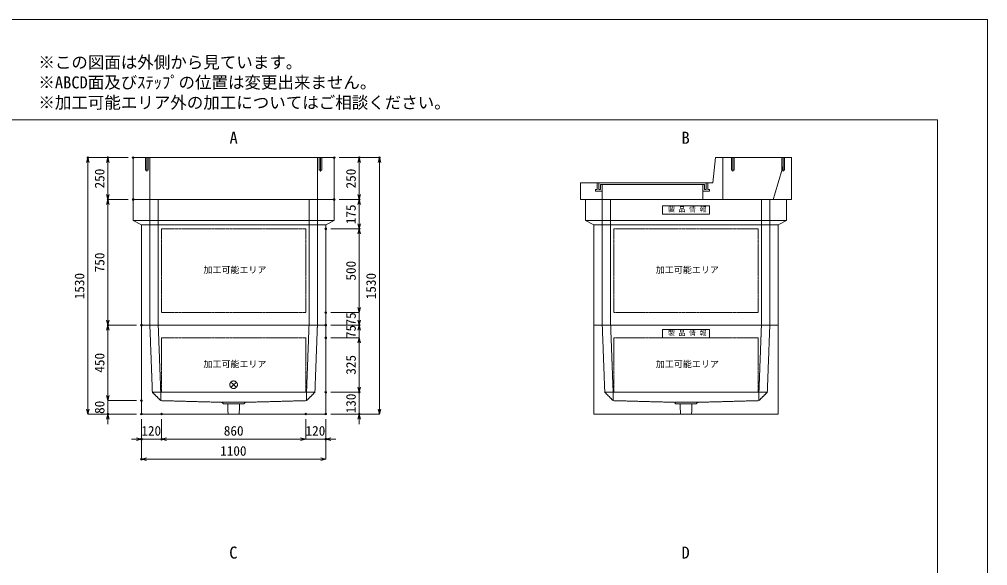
# Model space of a CAD drawing. Units: millimetres, scale not verified. Extents: x -4455 to 4455, y -3150 to 3150.
# Drawn here: x -1324 to 4455, y -109 to 3150 of the extents above; entities that cross this region are included whole.
import ezdxf
from ezdxf.enums import TextEntityAlignment as Align

# ---------------------------------------------------------------- set-up
doc = ezdxf.new("R2010")
doc.units = ezdxf.units.MM
doc.header["$LTSCALE"] = 20
doc.header["$PDMODE"] = 32
doc.header["$PDSIZE"] = 10
doc.linetypes.add('LONG_DASHED1', pattern=[7, 6, -1])
doc.linetypes.add('LONG_DOUBLE_CHAIN', pattern=[21.8, 18, -1, 0.6, -0.6, 0.6, -1])
for name, color, linetype, lineweight in [('0-0_D-TTL', 7, 'Continuous', 9), ('0-1_Defpoints', 7, 'Continuous', 9), ('0-3_D-TTL-TXT', 7, 'Continuous', 9), ('0-5_D-STR-DIM', 3, 'Continuous', 9), ('0-6_0', 7, 'Continuous', 9), ('0-7_D-STR', 7, 'LONG_DASHED1', 9), ('0-9_D-STR-STR4', 134, 'LONG_DASHED1', 9), ('0-A_D-STR-STR2', 1, 'LONG_DASHED1', 9), ('0-B_D-STR-STR1', 7, 'LONG_DASHED1', 9), ('0-C_D-STR-STR5', 1, 'LONG_DOUBLE_CHAIN', 9)]:
    doc.layers.add(name, color=color, linetype=linetype, lineweight=lineweight)
doc.layers.add('0-4_D-STR-TXT', color=7, linetype='Continuous')
doc.styles.add('ＭＳ ゴシック', font='')
doc.styles.get('ＭＳ ゴシック').set_extended_font_data('MS Gothic')

# ---------------------------------------------------------------- blocks, each defined once
blk = doc.blocks.new('A$C4DE05FD1')
at = {"layer": '0-0_D-TTL', "color": 134}
for p, q in [((4000, 76000), (114800, 76000)), ((114800, 76000), (114800, 4000))]:
    blk.add_line(p, q, dxfattribs=at)
at = {"layer": '0-1_Defpoints', "color": 134}
for p, q in [((0, 84000), (118800, 84000)), ((118800, 84000), (118800, 0))]:
    blk.add_line(p, q, dxfattribs=at)
at = {"layer": '0-3_D-TTL-TXT', "style": 'ＭＳ ゴシック'}
for s, p in [('※この図面は外側から見ています。', (43260.9, 79815.7)), ('※ABCD面及びｽﾃｯﾌﾟの位置は変更出来ません。', (43260.9, 78215.7)), ('※加工可能エリア外の加工についてはご相談ください。', (43260.9, 76615.7))]:
    blk.add_text(s, height=962.2, dxfattribs=at).set_placement(p, align=Align.BOTTOM_LEFT)
blk = doc.blocks.new('_Open30')
at = {"layer": '0-6_0'}
blk.add_line((0, 0), (-20, 0), dxfattribs=at)
blk.add_lwpolyline([(-20, 5.36), (0, 0), (-20, -5.36)], dxfattribs=at)
blk = doc.blocks.new('A$C31CA379A')
at = {"layer": '0-4_D-STR-TXT', "style": 'ＭＳ ゴシック'}
for s, p in [('A', (-326.2, -2190.5)), ('B', (35638.7, -2190.5)), ('C', (-351.4, -35190.9)), ('D', (35638.7, -35190.5))]:
    blk.add_text(s, height=962.2, dxfattribs=at).set_placement(p, align=Align.BOTTOM_LEFT)
blk = doc.blocks.new('A$C737D46CD')
at = {"layer": '0-B_D-STR-STR1', "linetype": 'Continuous'}
blk.add_lwpolyline([(-2820, 0), (2820, 0), (2820, -1000), (-2820, -1000)], close=True, dxfattribs=at)
at = {"layer": '0-B_D-STR-STR1', "style": 'ＭＳ ゴシック'}
blk.add_text('製 品 情 報', height=577.3, dxfattribs=at).set_placement((-2149.7, -882.5), align=Align.BOTTOM_LEFT)
blk = doc.blocks.new('A$C6AF43266')
at = {"layer": '0-7_D-STR', "linetype": 'Continuous'}
for p, q in [((12000, 15000), (-12000, 15000)), ((-12000, 12500), (-12000, 15000)), ((12000, 12500), (12000, 15000)), ((-12000, 12500), (-11000, 12000)), ((-12000, 12500), (12000, 12500)), ((-11000, 0), (-11000, 12000)), ((11000, 12000), (-11000, 12000)), ((12000, 12500), (11000, 12000)), ((11000, 0), (11000, 12000)), ((11000, 0), (-11000, 0))]:
    blk.add_line(p, q, dxfattribs=at)
at = {"layer": '0-7_D-STR'}
for p, q in [((-10000, 15000), (-10000, 0)), ((-9000, 15000), (-9000, 0)), ((9000, 15000), (9000, 0)), ((10000, 15000), (10000, 0))]:
    blk.add_line(p, q, dxfattribs=at)
at = {"layer": '0-C_D-STR-STR5'}
for p, q in [((8600, 11500), (8600, 1500)), ((8600, 1500), (-8600, 1500))]:
    blk.add_line(p, q, dxfattribs=at)
blk.add_lwpolyline([(8600, 11500), (-8600, 11500), (-8600, 1500)], dxfattribs=at)
at = {"layer": '0-B_D-STR-STR1'}
blk.add_blockref('A$C737D46CD', (0, 14250), dxfattribs=at)
blk = doc.blocks.new('A$C01CF2EB6')
at = {"layer": '0-7_D-STR', "linetype": 'Continuous'}
for p, q in [((12000, 15000), (-12000, 15000)), ((-12000, 12500), (-12000, 15000)), ((12000, 12500), (12000, 15000)), ((-12000, 12500), (-11000, 12000)), ((-12000, 12500), (12000, 12500)), ((-11000, 0), (-11000, 12000)), ((11000, 12000), (-11000, 12000)), ((12000, 12500), (11000, 12000)), ((11000, 0), (11000, 12000)), ((11000, 0), (-11000, 0))]:
    blk.add_line(p, q, dxfattribs=at)
at = {"layer": '0-7_D-STR'}
for p, q in [((-10000, 15000), (-10000, 0)), ((-9000, 15000), (-9000, 0)), ((9000, 15000), (9000, 0)), ((10000, 15000), (10000, 0))]:
    blk.add_line(p, q, dxfattribs=at)
at = {"layer": '0-C_D-STR-STR5'}
for p, q in [((8600, 11500), (8600, 1500)), ((8600, 1500), (-8600, 1500))]:
    blk.add_line(p, q, dxfattribs=at)
blk.add_lwpolyline([(8600, 11500), (-8600, 11500), (-8600, 1500)], dxfattribs=at)
blk = doc.blocks.new('A$C19F174D8')
at = {"layer": '0-7_D-STR'}
for p, q in [((-10000, 0), (-9700, -8000)), ((-9000, 0), (-8700, -8000)), ((9000, 0), (8700, -8000)), ((10000, 0), (9700, -8000)), ((-8700, -9000), (-9700, -8000)), ((9700, -8000), (-9700, -8000)), ((-8700, -9000), (-8700, -8000)), ((8700, -9000), (9700, -8000)), ((8700, -9000), (8700, -8000)), ((-8700, -9000), (-1400, -9200)), ((1400, -9200), (-1400, -9200)), ((-1200, -9380), (-1400, -9200)), ((1200, -9380), (1400, -9200)), ((8700, -9000), (1400, -9200)), ((1200, -9380), (-1200, -9380)), ((-666, -10600), (-705, -9380)), ((666, -10600), (705, -9380))]:
    blk.add_line(p, q, dxfattribs=at)
at = {"layer": '0-7_D-STR', "linetype": 'Continuous'}
for p, q in [((11000, -10600), (11000, 0)), ((-11000, -10600), (11000, -10600))]:
    blk.add_line(p, q, dxfattribs=at)
blk.add_lwpolyline([(-11000, -10600), (-11000, 0), (11000, 0)], dxfattribs=at)
at = {"layer": '0-C_D-STR-STR5'}
for p, q in [((8600, -1500), (8600, -8000)), ((8600, -8000), (-8600, -8000))]:
    blk.add_line(p, q, dxfattribs=at)
blk.add_lwpolyline([(8600, -1500), (-8600, -1500), (-8600, -8000)], dxfattribs=at)
at = {"layer": '0-B_D-STR-STR1'}
blk.add_blockref('A$C737D46CD', (0, -500), dxfattribs=at)
blk = doc.blocks.new('A$C6F5C57E3')
at = {"layer": '0-7_D-STR'}
for p, q in [((-10000, 0), (-9700, -8000)), ((-9000, 0), (-8700, -8000)), ((9000, 0), (8700, -8000)), ((10000, 0), (9700, -8000)), ((-8700, -9000), (-9700, -8000)), ((9700, -8000), (-9700, -8000)), ((-8700, -9000), (-8700, -8000)), ((8700, -9000), (9700, -8000)), ((8700, -9000), (8700, -8000)), ((-8700, -9000), (-1400, -9200)), ((1400, -9200), (-1400, -9200)), ((-1200, -9380), (-1400, -9200)), ((1200, -9380), (1400, -9200)), ((8700, -9000), (1400, -9200)), ((1200, -9380), (-1200, -9380)), ((-666, -10600), (-705, -9380)), ((666, -10600), (705, -9380))]:
    blk.add_line(p, q, dxfattribs=at)
at = {"layer": '0-7_D-STR', "linetype": 'Continuous'}
for p, q in [((11000, -10600), (11000, 0)), ((-11000, -10600), (11000, -10600))]:
    blk.add_line(p, q, dxfattribs=at)
blk.add_lwpolyline([(-11000, -10600), (-11000, 0), (11000, 0)], dxfattribs=at)
at = {"layer": '0-C_D-STR-STR5'}
for p, q in [((-8600, -1500), (-8600, -8000)), ((8600, -1500), (-8600, -1500)), ((8600, -1500), (8600, -8000)), ((8600, -8000), (-8600, -8000))]:
    blk.add_line(p, q, dxfattribs=at)
blk = doc.blocks.new('A$C466D2232')
at = {"layer": '0-7_D-STR', "linetype": 'Continuous'}
for p, q in [((3200, 2000), (3500, 5000)), ((12600, 5000), (3500, 5000)), ((12600, 0), (12600, 5000)), ((-12600, 2000), (3200, 2000)), ((-12600, 0), (-12600, 2000)), ((-12600, 0), (12600, 0))]:
    blk.add_line(p, q, dxfattribs=at)
at = {"layer": '0-7_D-STR'}
for p, q in [((4400, 5000), (4400, 0)), ((11600, 4000), (11600, 5000)), ((11600, 4000), (10400, 0)), ((-10000, 0), (-10000, 1800)), ((2000, 1800), (2000, 0))]:
    blk.add_line(p, q, dxfattribs=at)
at = {"layer": '0-9_D-STR-STR4'}
for points in [[(-10600, 2000), (-10600, 1200), (-10800, 1200), (-10800, 1000), (-10000, 1000)], [(-10000, 1800), (-10200, 1800), (-10200, 1200), (-10400, 1200), (-10400, 2000)], [(-10000, 1800), (2000, 1800), (2200, 1800)], [(2600, 2000), (2600, 1200), (2800, 1200), (2800, 1000), (2000, 1000)], [(2200, 1800), (2200, 1200), (2400, 1200), (2400, 2000)]]:
    blk.add_lwpolyline(points, dxfattribs=at)
at = {"layer": '0-A_D-STR-STR2'}
for p, q in [((5595.6, 3340), (5595.6, 5000)), ((11600, 3340), (11600, 5000))]:
    blk.add_line(p, q, dxfattribs=at)
for points in [[(5755.6, 5000), (5755.6, 3500), (5435.6, 3500), (5435.6, 5000)], [(11760, 5000), (11760, 3500), (11440, 3500), (11440, 5000)]]:
    blk.add_lwpolyline(points, dxfattribs=at)
blk = doc.blocks.new('A$C40681761')
at = {"layer": '0-7_D-STR', "linetype": 'Continuous'}
for p, q in [((-12000, 5000), (12000, 5000)), ((-12000, 5000), (-12000, 0)), ((12000, 5000), (12000, 0)), ((-12000, 0), (12000, 0))]:
    blk.add_line(p, q, dxfattribs=at)
at = {"layer": '0-7_D-STR'}
for p, q in [((-10000, 5000), (-10000, 0)), ((10000, 5000), (10000, 0))]:
    blk.add_line(p, q, dxfattribs=at)
at = {"layer": '0-A_D-STR-STR2'}
for p, q in [((-10350, 3340), (-10350, 5000)), ((10350, 3340), (10350, 5000))]:
    blk.add_line(p, q, dxfattribs=at)
for points in [[(-10510, 5000), (-10510, 3500), (-10190, 3500), (-10190, 5000)], [(10510, 5000), (10510, 3500), (10190, 3500), (10190, 5000)]]:
    blk.add_lwpolyline(points, dxfattribs=at)
blk = doc.blocks.new('A$C1C640AAB')
at = {"layer": '0-C_D-STR-STR5'}
for p, q in [((-318.2, -318.2), (318.2, 318.2)), ((-318.2, 318.2), (318.2, -318.2))]:
    blk.add_line(p, q, dxfattribs=at)
blk.add_circle((0, 0), 450, dxfattribs=at)

msp = doc.modelspace()

# ---------------------------------------------------------------- linework, layer by layer
at = {"layer": '0-1_Defpoints'}
for p in [(-915, 2325), (-795, 2325), (-645, 2325), (555, 2325), (705, 2325), (825, 2325), (-795, 2075), (-645, 2075), (-645, 2075), (555, 2075), (555, 2075), (705, 2075), (505, 1900), (705, 1900), (505, 1400), (-795, 1325), (-595, 1325), (-595, 1325), (505, 1325), (505, 1325), (705, 1325), (505, 1250), (505, 925), (705, 925), (-595, 875), (-795, 795), (-595, 795), (-595, 795), (-475, 795), (385, 795), (505, 795), (505, 795), (505, 795), (705, 795), (-595, 645), (-475, 645), (505, 645), (-595, 525)]:
    msp.add_point(p, dxfattribs=at)
at = {"layer": '0-5_D-STR-DIM'}
for p, q in [((-675, 2325), (-915, 2325)), ((-675, 2325), (-795, 2325)), ((585, 2325), (705, 2325)), ((585, 2325), (825, 2325)), ((-915, 825), (-915, 2295)), ((-795, 2105), (-795, 2295)), ((705, 2105), (705, 2295)), ((825, 825), (825, 2295)), ((-675, 2075), (-795, 2075)), ((-675, 2075), (-795, 2075)), ((-795, 1355), (-795, 2045)), ((585, 2075), (705, 2075)), ((585, 2075), (705, 2075)), ((705, 1930), (705, 2045)), ((535, 1900), (705, 1900)), ((535, 1900), (705, 1900)), ((705, 1430), (705, 1870)), ((705, 1430), (705, 1460)), ((535, 1400), (705, 1400)), ((535, 1400), (705, 1400)), ((705, 1400), (705, 1325)), ((705, 1355), (705, 1385)), ((-625, 1325), (-795, 1325)), ((-625, 1325), (-795, 1325)), ((-795, 905), (-795, 1295)), ((535, 1325), (705, 1325)), ((535, 1325), (705, 1325)), ((705, 1250), (705, 1325)), ((705, 1295), (705, 1265)), ((535, 1250), (705, 1250)), ((535, 1250), (705, 1250)), ((705, 1220), (705, 1190)), ((705, 1220), (705, 955)), ((705, 955), (705, 985)), ((-795, 905), (-795, 935)), ((535, 925), (705, 925)), ((535, 925), (705, 925)), ((705, 925), (705, 795)), ((-625, 875), (-795, 875)), ((-625, 875), (-795, 875)), ((-795, 875), (-795, 795)), ((-625, 795), (-915, 795)), ((-625, 795), (-795, 795)), ((-795, 765), (-795, 735)), ((-595, 765), (-595, 525)), ((-595, 765), (-595, 645)), ((-475, 765), (-475, 645)), ((-475, 765), (-475, 645)), ((385, 765), (385, 645)), ((385, 765), (385, 645)), ((505, 765), (505, 645)), ((505, 765), (505, 525)), ((535, 795), (825, 795)), ((535, 795), (705, 795)), ((705, 765), (705, 735)), ((-625, 645), (-655, 645)), ((-475, 645), (-595, 645)), ((355, 645), (-445, 645)), ((-445, 645), (-415, 645)), ((355, 645), (325, 645)), ((385, 645), (505, 645)), ((535, 645), (565, 645)), ((475, 525), (-565, 525))]:
    msp.add_line(p, q, dxfattribs=at)

# ---------------------------------------------------------------- block references
at = {"layer": '0-0_D-TTL', "xscale": 0.075, "yscale": 0.075}
msp.add_blockref('A$C4DE05FD1', (-4455, -3150), dxfattribs=at)
at = {"layer": '0-4_D-STR-TXT', "xscale": 0.075, "yscale": 0.075}
msp.add_blockref('A$C31CA379A', (-45, 2550), dxfattribs=at)
at = {"layer": '0-5_D-STR-DIM', "xscale": 1.5, "yscale": 1.5}
for p, rotation in [((-915, 2325), 90), ((-795, 2325), 90), ((705, 2325), 90), ((825, 2325), 90), ((-795, 2075), 270), ((705, 2075), 270), ((-795, 2075), 90), ((705, 2075), 90), ((705, 1900), 270), ((705, 1900), 90), ((705, 1400), 270), ((705, 1400), 270), ((-795, 1325), 270), ((705, 1325), 270), ((-795, 1325), 90), ((705, 1325), 90), ((705, 1250), 90), ((705, 1250), 90), ((705, 925), 270), ((705, 925), 270), ((-795, 875), 270), ((-795, 875), 270), ((-915, 795), 270), ((825, 795), 270), ((-795, 795), 90), ((705, 795), 90), ((-475, 645), 180), ((-475, 645), 180), ((505, 645), 180), ((-595, 525), 180)]:
    msp.add_blockref('_Open30', p, dxfattribs=dict(at, rotation=rotation))
for p in [(-595, 645), (385, 645), (385, 645), (505, 525)]:
    msp.add_blockref('_Open30', p, dxfattribs=at)
at = {"layer": '0-7_D-STR', "xscale": 0.05, "yscale": 0.05}
for name, p in [('A$C40681761', (-45, 2075)), ('A$C466D2232', (2655, 2075)), ('A$C01CF2EB6', (-45, 1325)), ('A$C6AF43266', (2655, 1325)), ('A$C6F5C57E3', (-45, 1325)), ('A$C19F174D8', (2655, 1325))]:
    msp.add_blockref(name, p, dxfattribs=at)
at = {"layer": '0-C_D-STR-STR5', "xscale": 0.05, "yscale": 0.05}
msp.add_blockref('A$C1C640AAB', (-45, 970), dxfattribs=at)

# ---------------------------------------------------------------- texts
at = {"layer": '0-5_D-STR-DIM', "style": 'ＭＳ ゴシック'}
for s, p in [('250', (-798.89, 2141.19)), ('250', (701.11, 2141.19)), ('175', (701.11, 1927.48)), ('750', (-798.89, 1640.59)), ('500', (701.11, 1591.34)), ('1530', (-918.89, 1479.7)), ('1530', (821.11, 1479.7)), ('75', (701.11, 1323.37)), ('75', (701.11, 1248.37)), ('450', (-798.89, 1041.8)), ('325', (701.11, 1029.61)), ('80', (-798.9, 795.85)), ('130', (701.11, 799.2))]:
    msp.add_text(s, height=57.77, rotation=90, dxfattribs=at).set_placement(p, align=Align.BOTTOM_LEFT)
for s, p in [('120', (-595.8, 648.89)), ('860', (-103.66, 648.9)), ('120', (384.2, 648.89)), ('1100', (-125.3, 528.89))]:
    msp.add_text(s, height=57.77, dxfattribs=at).set_placement(p, align=Align.BOTTOM_LEFT)
at = {"layer": '0-C_D-STR-STR5', "style": 'ＭＳ ゴシック'}
for p in [(-225.47, 1624.72), (2474.53, 1624.72), (-225.47, 1062.22), (2474.53, 1062.22)]:
    msp.add_text('加工可能エリア', height=38.42, dxfattribs=at).set_placement(p, align=Align.BOTTOM_LEFT)

doc.saveas('drawing.dxf')
